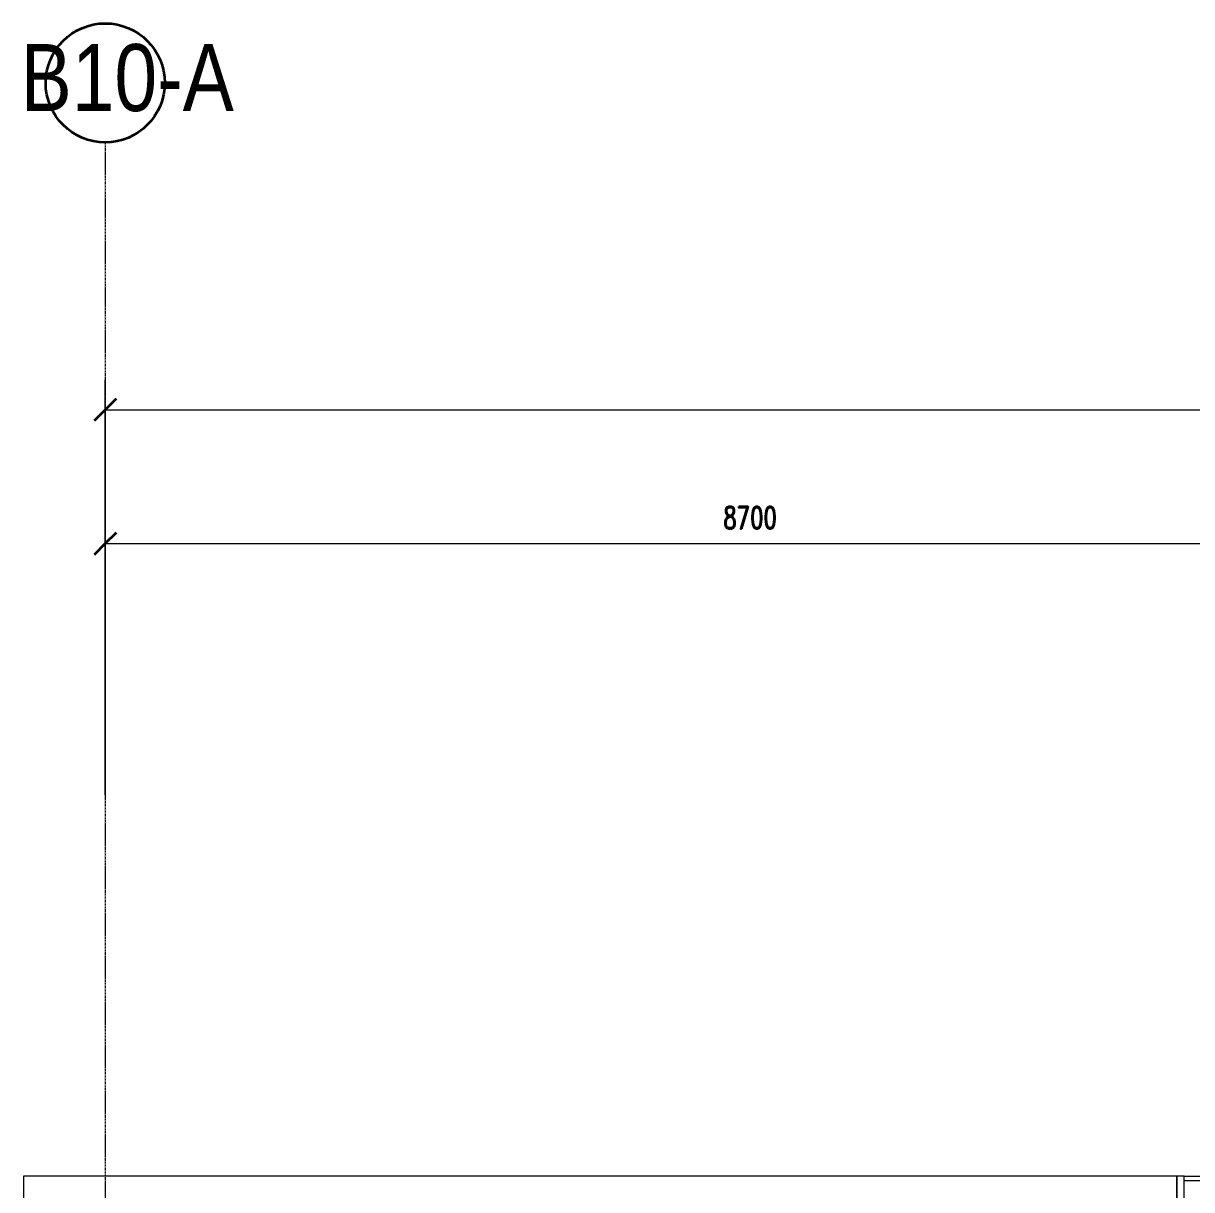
# Model space of a CAD drawing. Header units: millimetres. Extents: x 147592 to 208617, y -27981 to 8299.
# Drawn here: x 156050 to 163900, y 460 to 8299 of the extents above; entities that cross this region are included whole.
import ezdxf

# ---------------------------------------------------------------- set-up
doc = ezdxf.new("R2010")
doc.units = ezdxf.units.MM
doc.linetypes.add('轴网线', pattern=[22.24, 12.7, -3.18, 3.18, -3.18])
for name, color, linetype, lineweight in [('A-____-____-DIMS', 7, 'Continuous', 5), ('A-____-____-DIMS-100', 7, 'Continuous', 5), ('A-GLAZ-CWMG-MCUT', 7, 'Continuous', 13), ('A-GLAZ-CWMG-OTLN', 7, 'Continuous', 5), ('A-WALL-____-MCUT', 7, 'Continuous', 13), ('S-GRID-____-IDEN', 7, 'Continuous', 5), ('S-GRID-____-OTLN', 7, 'Continuous', 5)]:
    doc.layers.add(name, color=color, linetype=linetype, lineweight=lineweight)
doc.layers.add('A-FLOR-____-OTLN', color=7, linetype='Continuous', lineweight=13, true_color=0x007f00)
doc.styles.add('RomanD', font='romand__.ttf', dxfattribs={"width": 0.7, "height": 150})
doc.styles.add('TJ_FangSong_Narrow', font='', dxfattribs={"height": 450})
doc.styles.get('TJ_FangSong_Narrow').set_extended_font_data('TJ_FangSong_Narrow')
doc.dimstyles.new('对角线_-_1_5mm_RomanD_1_20_1', dxfattribs={"dimscale": 304.8, "dimtxt": 150.53621, "dimasz": 0.492126, "dimexe": 0.656168, "dimexo": 0.0625, "dimgap": 0.164042, "dimtad": 1, "dimdec": 0, "dimzin": 0, "dimdsep": 46, "dimtxsty": 'RomanD', "dimblk1": 'OBLIQUE', "dimblk2": 'OBLIQUE', "dimsah": 1, "dimcen": 0.09, "dimazin": 0, "dimtfac": 1, "dimtdec": 4, "dimtix": 1, "dimtmove": 0, "dimatfit": 3, "dimfxl": 1.64042, "dimfxlon": 1, "dimtvp": 1, "dimtolj": 1, "dimtzin": 0, "dimarcsym": 2})

# ---------------------------------------------------------------- blocks, each defined once
blk = doc.blocks.new('矩形竖梃 - 50_300mm 长方形-V208-ELV_2F')
at = {"layer": 'A-GLAZ-CWMG-MCUT', "color": 251, "lineweight": 5, "true_color": 0x515151}
for p, q in [((-50, 0), (0, 0)), ((-50, -300), (-50, 0)), ((0, 0), (0, -300)), ((0, -300), (-50, -300))]:
    blk.add_line(p, q, dxfattribs=at)
blk = doc.blocks.new('矩形竖梃 - 30mm 正方形-1917557-ELV_2F')
at = {"layer": 'A-GLAZ-CWMG-OTLN', "color": 251, "true_color": 0x515151}
for p, q in [((163850, 520), (163850, 550)), ((163850, 550), (164950, 550)), ((164950, 550), (164950, 520)), ((164950, 520), (163850, 520))]:
    blk.add_line(p, q, dxfattribs=at)
blk = doc.blocks.new('DIMBLOCK7-ELV_2F')
at = {"layer": 'A-____-____-DIMS-100', "color": 250, "true_color": 0x444444, "transparency": 16777216}
for p, q in [((156600, 3347.5), (156600, 5002.4)), ((165300, 4250.6), (165300, 5002.4)), ((156600, 4802.4), (165300, 4802.4)), ((156600, 4802.4), (156600, 3347.5)), ((165300, 4802.4), (165300, 4250.6))]:
    blk.add_line(p, q, dxfattribs=at)
at = {"layer": 'A-____-____-DIMS-100', "color": 250, "lineweight": 35, "true_color": 0x444444, "transparency": 16777216}
for p, q in [((156600, 4802.4), (156675, 4877.4)), ((165300, 4802.4), (165375, 4877.4)), ((156600, 4802.4), (156525, 4727.4)), ((165300, 4802.4), (165225, 4727.4))]:
    blk.add_line(p, q, dxfattribs=at)
at = {"layer": 'A-____-____-DIMS-100', "color": 0, "transparency": 16777216, "insert": (160753.2, 5051.6), "char_height": 150, "width": 472.452, "attachment_point": 1, "line_spacing_factor": 1.146391, "style": 'RomanD'}
blk.add_mtext('8700', dxfattribs=at)
blk = doc.blocks.new('_Oblique')
at = {"color": 0, "linetype": 'ByBlock', "lineweight": -2}
blk.add_line((-0.5, -0.5), (0.5, 0.5), dxfattribs=at)
blk = doc.blocks.new('DIMBLOCK11-ELV_2F')
at = {"layer": 'A-____-____-DIMS-100', "color": 250, "true_color": 0x444444, "transparency": 16777216}
for p, q in [((156600, 3114.6), (156600, 5902.4)), ((191400, 1811.6), (191400, 5902.4)), ((156600, 5702.4), (191400, 5702.4)), ((156600, 5702.4), (156600, 3114.6)), ((191400, 5702.4), (191400, 1811.6))]:
    blk.add_line(p, q, dxfattribs=at)
at = {"layer": 'A-____-____-DIMS-100', "color": 250, "lineweight": 35, "true_color": 0x444444, "transparency": 16777216}
for p, q in [((156600, 5702.4), (156675, 5777.4)), ((191400, 5702.4), (191475, 5777.4)), ((156600, 5702.4), (156525, 5627.4)), ((191400, 5702.4), (191325, 5627.4))]:
    blk.add_line(p, q, dxfattribs=at)
at = {"layer": 'A-____-____-DIMS-100', "color": 0, "transparency": 16777216, "insert": (173753.9, 5951.6), "char_height": 150, "width": 590.565, "attachment_point": 1, "line_spacing_factor": 1.146391, "style": 'RomanD'}
blk.add_mtext('34800', dxfattribs=at)
blk = doc.blocks.new('轴网 - R4_0-512320-ELV_2F')
at = {"layer": 'S-GRID-____-IDEN', "color": 160, "lineweight": 35, "true_color": 0x4444ff}
blk.add_circle((0, 0), 4, dxfattribs=at)
blk = doc.blocks.new('YXQH_AR_B9-20_rvt-1-ELV_2F')
at = {"layer": 'A-FLOR-____-OTLN', "color": 8, "lineweight": 5, "true_color": 0x7f7f7f}
for p, q in [((163800, 550), (156050, 550)), ((156050, 550), (156050, -550))]:
    blk.add_line(p, q, dxfattribs=at)
at = {"layer": 'A-WALL-____-MCUT', "color": 251, "lineweight": 5, "true_color": 0x515151}
for p, q in [((163600, 550), (156050, 550)), ((156050, 550), (156050, 350)), ((163800, 550), (163600, 550)), ((163800, 250), (163800, 550))]:
    blk.add_line(p, q, dxfattribs=at)
at = {"layer": 'S-GRID-____-OTLN', "color": 160, "linetype": '轴网线', "true_color": 0x4444ff}
blk.add_line((156600, 7499.5), (156600, -27181.2), dxfattribs=at)
at = {"color": 250, "lineweight": 5, "true_color": 0x444444, "xscale": 99.99999999999993, "yscale": 99.99999999999993, "zscale": 99.99999999999993, "rotation": 180}
blk.add_blockref('轴网 - R4_0-512320-ELV_2F', (156600, 7899.5), dxfattribs=at)
at = {"color": 251, "lineweight": 5, "true_color": 0x515151, "extrusion": (0, 0, -1)}
blk.add_blockref('矩形竖梃 - 50_300mm 长方形-V208-ELV_2F', (-163800, 550), dxfattribs=at)
at = {"color": 251, "lineweight": 5, "true_color": 0x515151}
blk.add_blockref('矩形竖梃 - 30mm 正方形-1917557-ELV_2F', (0, 0), dxfattribs=at)
at = {"layer": 'S-GRID-____-IDEN', "color": 250, "true_color": 0x444444, "insert": (156031.7, 8160), "char_height": 450, "width": 1370.886, "attachment_point": 1, "style": 'TJ_FangSong_Narrow'}
blk.add_mtext('B10-A', dxfattribs=at)
at = {"layer": 'A-____-____-DIMS', "color": 250, "true_color": 0x444444}
for base, p1, p2, override, picture, middle in [((191400, 5702.4), (156600, 3114.6), (191400, 1811.6), {"dimpost": '<>', "dimfxl": 34824.385015}, 'DIMBLOCK11-ELV_2F', (174000, 5827.4)), ((165300, 4802.4), (156600, 3347.5), (165300, 4250.6), {"dimpost": '<>', "dimfxl": 8746.754594}, 'DIMBLOCK7-ELV_2F', (160950, 4927.4))]:
    dim = blk.add_linear_dim(base=base, p1=p1, p2=p2, dimstyle='对角线_-_1_5mm_RomanD_1_20_1', override=override, dxfattribs=at)
    dim.commit()
    dim.dimension.update_dxf_attribs({"geometry": picture, "text_midpoint": middle})

msp = doc.modelspace()

# ---------------------------------------------------------------- block references
at = {"lineweight": 5}
msp.add_blockref('YXQH_AR_B9-20_rvt-1-ELV_2F', (0, 0), dxfattribs=at)

doc.saveas('drawing.dxf')
